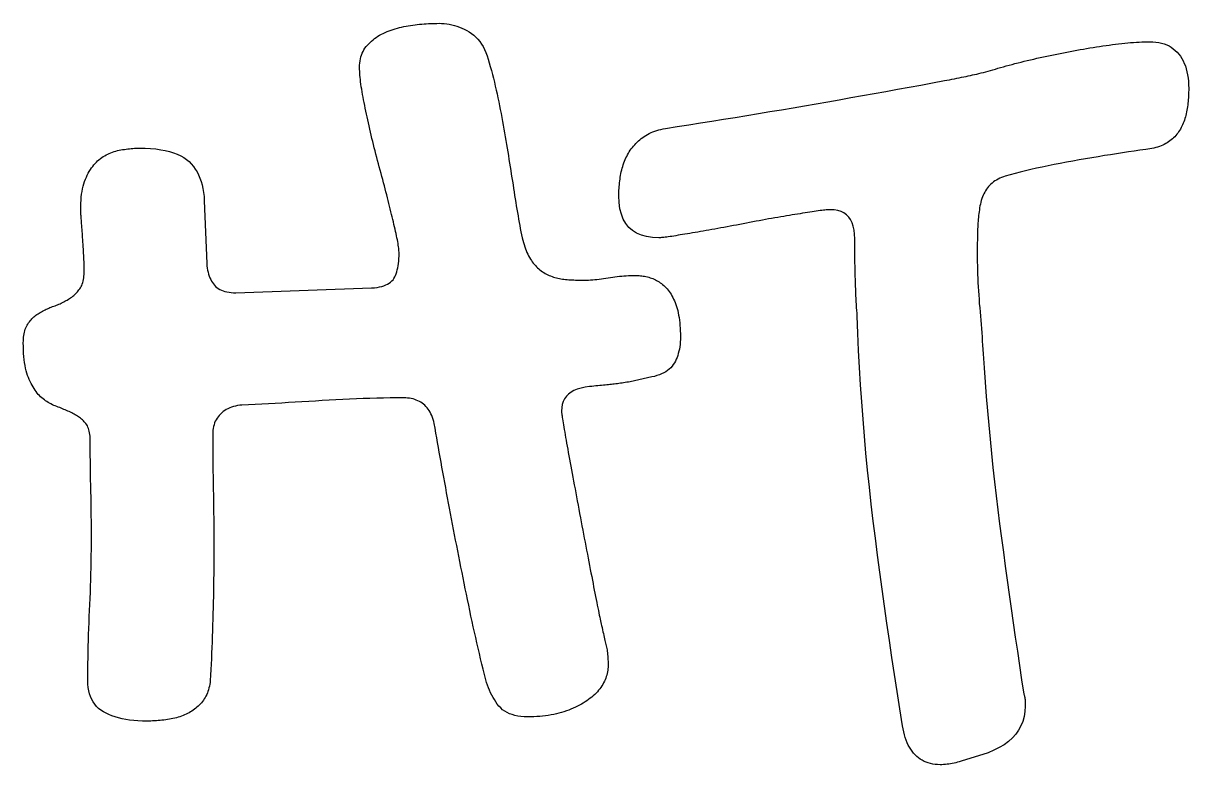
# Model space of a CAD drawing. Header units: millimetres. Extents: x 0 to 54.3, y 0.2 to 27.6.
# Drawn here: x 14.402 to 17.876, y 22.77 to 24.979 of the extents above; entities that cross this region are included whole.
import ezdxf

# ---------------------------------------------------------------- set-up
doc = ezdxf.new("R2010")
doc.units = ezdxf.units.MM

msp = doc.modelspace()

# ---------------------------------------------------------------- linework, layer by layer
for points in [[(15.5223, 24.2937), (15.5222, 24.2971), (15.522, 24.3008), (15.5217, 24.3047), (15.5213, 24.3089), (15.5207, 24.3134), (15.5201, 24.3182), (15.5192, 24.3232), (15.5183, 24.3285), (15.5173, 24.3341), (15.5161, 24.3399), (15.5148, 24.346), (15.5134, 24.3524), (15.5119, 24.3591), (15.5103, 24.3658), (15.5087, 24.3728), (15.507, 24.3798), (15.5053, 24.3871), (15.5036, 24.3945), (15.5018, 24.4021), (15.4999, 24.4098), (15.498, 24.4177), (15.4961, 24.4258), (15.4941, 24.434), (15.492, 24.4424), (15.4899, 24.4509), (15.4878, 24.4595), (15.4856, 24.4682), (15.4833, 24.477), (15.481, 24.4859), (15.4787, 24.4949), (15.4763, 24.504), (15.4738, 24.5132), (15.4713, 24.5225), (15.4688, 24.5319), (15.4662, 24.5414), (15.4635, 24.551), (15.4609, 24.5606), (15.4583, 24.5702), (15.4557, 24.5797), (15.4532, 24.5893), (15.4508, 24.5987), (15.4484, 24.6082), (15.446, 24.6176), (15.4437, 24.6269), (15.4415, 24.6363), (15.4393, 24.6456), (15.4371, 24.6548), (15.435, 24.664), (15.433, 24.6732), (15.431, 24.6822), (15.429, 24.6912), (15.4271, 24.7), (15.4253, 24.7088), (15.4235, 24.7174), (15.4217, 24.726), (15.42, 24.7345), (15.4183, 24.7428), (15.4167, 24.7511), (15.4152, 24.7592), (15.4137, 24.7673), (15.4122, 24.7752), (15.4109, 24.7829), (15.4098, 24.7903), (15.4087, 24.7976), (15.4078, 24.8046), (15.407, 24.8114), (15.4063, 24.8179), (15.4058, 24.8243), (15.4053, 24.8304), (15.405, 24.8363), (15.4048, 24.842), (15.4048, 24.8474), (15.4049, 24.8541), (15.4054, 24.8607), (15.4062, 24.867), (15.4073, 24.873), (15.4088, 24.8789), (15.4106, 24.8846), (15.4126, 24.8901), (15.4151, 24.8953), (15.4178, 24.9003), (15.4208, 24.9052), (15.4242, 24.9098), (15.4279, 24.9142), (15.4319, 24.9184), (15.436, 24.9225), (15.4403, 24.9264), (15.4447, 24.9301), (15.4494, 24.9337), (15.4542, 24.9371), (15.4592, 24.9404), (15.4643, 24.9435), (15.4696, 24.9464), (15.4751, 24.9492), (15.4808, 24.9518), (15.4867, 24.9543), (15.4926, 24.9566), (15.4987, 24.9588), (15.5048, 24.9608), (15.511, 24.9628), (15.5173, 24.9646), (15.5236, 24.9663), (15.53, 24.9678), (15.5365, 24.9693), (15.5431, 24.9706), (15.5497, 24.9718), (15.5564, 24.9729), (15.5632, 24.9738), (15.57, 24.9747), (15.5768, 24.9755), (15.5835, 24.9762), (15.5901, 24.9768), (15.5967, 24.9774), (15.6033, 24.9778), (15.6098, 24.9783), (15.6162, 24.9786), (15.6227, 24.9788), (15.629, 24.979), (15.6353, 24.9791), (15.6416, 24.9792), (15.6493, 24.979), (15.6569, 24.9785), (15.6646, 24.9776), (15.6721, 24.9763), (15.6797, 24.9747), (15.6872, 24.9727), (15.6947, 24.9704), (15.7021, 24.9677), (15.7095, 24.9647), (15.7169, 24.9613), (15.7242, 24.9575), (15.7315, 24.9534), (15.7386, 24.9488), (15.7453, 24.9436), (15.7516, 24.938), (15.7575, 24.9317), (15.763, 24.9249), (15.7682, 24.9175), (15.773, 24.9096), (15.7774, 24.9011), (15.7814, 24.8921), (15.785, 24.8825), (15.7883, 24.8724), (15.7911, 24.8617), (15.7944, 24.8501), (15.7975, 24.8385), (15.8005, 24.8269), (15.8035, 24.8153), (15.8064, 24.8036), (15.8092, 24.792), (15.8119, 24.7804), (15.8145, 24.7687), (15.817, 24.757), (15.8195, 24.7453), (15.8218, 24.7336), (15.8241, 24.7219), (15.8263, 24.7102), (15.8285, 24.6986), (15.8306, 24.687), (15.8327, 24.6754), (15.8347, 24.6639), (15.8368, 24.6525), (15.8387, 24.6411), (15.8407, 24.6297), (15.8426, 24.6184), (15.8445, 24.6072), (15.8463, 24.596), (15.8481, 24.5848), (15.8499, 24.5737), (15.8516, 24.5627), (15.8534, 24.5517), (15.8551, 24.5408), (15.8569, 24.5299), (15.8586, 24.5191), (15.8603, 24.5084), (15.862, 24.4978), (15.8636, 24.4871), (15.8653, 24.4766), (15.8669, 24.4661), (15.8686, 24.4557), (15.8702, 24.4454), (15.8719, 24.4352), (15.8735, 24.4251), (15.8752, 24.4152), (15.8769, 24.4053), (15.8786, 24.3956), (15.8803, 24.386), (15.882, 24.3766), (15.8838, 24.3672), (15.8855, 24.358), (15.8873, 24.3489), (15.8891, 24.34), (15.8909, 24.333), (15.8928, 24.3262), (15.8948, 24.3197), (15.8969, 24.3135), (15.899, 24.3075), (15.9013, 24.3017), (15.9036, 24.2962), (15.9061, 24.2909), (15.9086, 24.2859), (15.9112, 24.2811), (15.9139, 24.2766), (15.9167, 24.2723), (15.9195, 24.2682), (15.9225, 24.2643), (15.9256, 24.2606), (15.9287, 24.257), (15.932, 24.2536), (15.9354, 24.2503), (15.9388, 24.2472), (15.9424, 24.2442), (15.946, 24.2414), (15.9498, 24.2388), (15.9537, 24.2363), (15.9576, 24.234), (15.9616, 24.2319), (15.9657, 24.2299), (15.9699, 24.228), (15.974, 24.2262), (15.9783, 24.2246), (15.9825, 24.2231), (15.9869, 24.2218), (15.9912, 24.2206), (15.9957, 24.2195), (16.0001, 24.2186), (16.0047, 24.2178), (16.0092, 24.2171), (16.0139, 24.2166), (16.0186, 24.216), (16.0233, 24.2156), (16.0281, 24.2151), (16.033, 24.2148), (16.038, 24.2145), (16.043, 24.2142), (16.048, 24.214), (16.0531, 24.2138), (16.0583, 24.2137), (16.0636, 24.2136), (16.0689, 24.2136), (16.0749, 24.2136), (16.0809, 24.2138), (16.087, 24.214), (16.0932, 24.2144), (16.0995, 24.2148), (16.1058, 24.2153), (16.1123, 24.216), (16.1187, 24.2167), (16.1253, 24.2176), (16.132, 24.2185), (16.1387, 24.2195), (16.1455, 24.2207), (16.1523, 24.2218), (16.1591, 24.2229), (16.1658, 24.2238), (16.1726, 24.2246), (16.1793, 24.2254), (16.186, 24.226), (16.1926, 24.2266), (16.1993, 24.227), (16.2059, 24.2274), (16.2125, 24.2276), (16.219, 24.2278), (16.2256, 24.2278), (16.2297, 24.2278), (16.2339, 24.2276), (16.238, 24.2273), (16.2421, 24.2269), (16.2462, 24.2264), (16.2503, 24.2258), (16.2544, 24.2251), (16.2584, 24.2242), (16.2625, 24.2233), (16.2665, 24.2222), (16.2705, 24.2211), (16.2745, 24.2198), (16.2785, 24.2184), (16.2824, 24.2168), (16.2863, 24.215), (16.2901, 24.2131), (16.2938, 24.211), (16.2975, 24.2087), (16.3011, 24.2062), (16.3046, 24.2036), (16.3081, 24.2008), (16.3115, 24.1978), (16.3149, 24.1946), (16.3182, 24.1913), (16.3214, 24.1878), (16.3245, 24.1841), (16.3275, 24.1801), (16.3303, 24.176), (16.3331, 24.1716), (16.3357, 24.167), (16.3383, 24.1623), (16.3407, 24.1573), (16.343, 24.1521), (16.3452, 24.1467), (16.3473, 24.141), (16.3493, 24.1352), (16.3512, 24.1291), (16.3529, 24.1228), (16.3544, 24.1162), (16.3558, 24.1093), (16.357, 24.1021), (16.358, 24.0947), (16.3589, 24.087), (16.3596, 24.079), (16.3602, 24.0708), (16.3606, 24.0623), (16.3608, 24.0535), (16.3609, 24.0444), (16.3608, 24.0368), (16.3604, 24.0294), (16.3598, 24.0222), (16.3589, 24.0152), (16.3578, 24.0085), (16.3564, 24.0019), (16.3548, 23.9956), (16.353, 23.9894), (16.3509, 23.9835), (16.3485, 23.9778), (16.3459, 23.9723), (16.3431, 23.967), (16.3399, 23.9619), (16.3363, 23.9571), (16.3322, 23.9527), (16.3277, 23.9485), (16.3227, 23.9446), (16.3173, 23.9409), (16.3114, 23.9376), (16.3051, 23.9345), (16.2984, 23.9317), (16.2912, 23.9292), (16.2835, 23.927), (16.2754, 23.9251), (16.2113, 23.9109), (16.2063, 23.91), (16.2014, 23.9092), (16.1965, 23.9084), (16.1917, 23.9076), (16.1869, 23.9069), (16.1822, 23.9062), (16.1775, 23.9056), (16.173, 23.9049), (16.1684, 23.9044), (16.164, 23.9038), (16.1596, 23.9033), (16.1553, 23.9029), (16.1509, 23.9024), (16.1463, 23.9019), (16.1415, 23.9015), (16.1366, 23.901), (16.1314, 23.9005), (16.1261, 23.9), (16.1206, 23.8994), (16.1149, 23.8989), (16.109, 23.8984), (16.1029, 23.8978), (16.0967, 23.8972), (16.0903, 23.8966), (16.0769, 23.8948), (16.0647, 23.8921), (16.0536, 23.8887), (16.0438, 23.8846), (16.0351, 23.8796), (16.0275, 23.8739), (16.0211, 23.8675), (16.0159, 23.8602), (16.0118, 23.8522), (16.0089, 23.8435), (16.0072, 23.8339), (16.0066, 23.8236), (16.0066, 23.8225), (16.0068, 23.8208), (16.007, 23.8186), (16.0074, 23.8159), (16.0078, 23.8127), (16.0084, 23.8089), (16.009, 23.8047), (16.0097, 23.7999), (16.0106, 23.7946), (16.0115, 23.7888), (16.0126, 23.7824), (16.0137, 23.7756), (16.0149, 23.7683), (16.0162, 23.7607), (16.0175, 23.7529), (16.0189, 23.7448), (16.0204, 23.7364), (16.0219, 23.7277), (16.0235, 23.7187), (16.0252, 23.7095), (16.0269, 23.6999), (16.0287, 23.6901), (16.0305, 23.68), (16.0324, 23.6696), (16.0343, 23.659), (16.0363, 23.6482), (16.0383, 23.6372), (16.0404, 23.6261), (16.0425, 23.6148), (16.0446, 23.6033), (16.0468, 23.5916), (16.049, 23.5798), (16.0513, 23.5678), (16.0535, 23.5556), (16.0559, 23.5433), (16.0582, 23.5307), (16.0606, 23.5182), (16.0629, 23.5057), (16.0653, 23.4933), (16.0676, 23.481), (16.0699, 23.4688), (16.0722, 23.4566), (16.0745, 23.4446), (16.0768, 23.4326), (16.0791, 23.4207), (16.0813, 23.4089), (16.0836, 23.3972), (16.0858, 23.3856), (16.088, 23.3742), (16.0902, 23.3629), (16.0923, 23.3518), (16.0944, 23.341), (16.0965, 23.3304), (16.0985, 23.32), (16.1005, 23.3098), (16.1024, 23.2998), (16.1043, 23.29), (16.1062, 23.2804), (16.108, 23.271), (16.1098, 23.2619), (16.1116, 23.253), (16.1133, 23.2446), (16.1149, 23.2367), (16.1164, 23.2291), (16.1178, 23.222), (16.1192, 23.2154), (16.1205, 23.2091), (16.1217, 23.2033), (16.1229, 23.1979), (16.1239, 23.193), (16.1249, 23.1885), (16.1259, 23.1844), (16.1273, 23.178), (16.1287, 23.1719), (16.1301, 23.166), (16.1314, 23.1603), (16.1327, 23.1549), (16.1339, 23.1497), (16.135, 23.1448), (16.1362, 23.1401), (16.1372, 23.1357), (16.1382, 23.1315), (16.1392, 23.1276), (16.1401, 23.1239), (16.141, 23.1202), (16.1417, 23.1163), (16.1425, 23.1122), (16.1431, 23.1079), (16.1436, 23.1033), (16.1441, 23.0985), (16.1445, 23.0935), (16.1449, 23.0883), (16.1451, 23.0828), (16.1453, 23.0771), (16.1454, 23.0713), (16.1455, 23.0651), (16.1453, 23.0604), (16.145, 23.0557), (16.1445, 23.0509), (16.1437, 23.0462), (16.1427, 23.0415), (16.1415, 23.0369), (16.14, 23.0322), (16.1383, 23.0275), (16.1364, 23.0229), (16.1343, 23.0183), (16.132, 23.0137), (16.1294, 23.009), (16.1267, 23.0045), (16.1237, 23), (16.1205, 22.9956), (16.1171, 22.9913), (16.1135, 22.9871), (16.1096, 22.983), (16.1056, 22.979), (16.1013, 22.975), (16.0969, 22.9712), (16.0922, 22.9674), (16.0873, 22.9637), (16.0822, 22.9601), (16.077, 22.9566), (16.0715, 22.9532), (16.0658, 22.9499), (16.06, 22.9467), (16.054, 22.9437), (16.0478, 22.9407), (16.0414, 22.9379), (16.0348, 22.9352), (16.028, 22.9325), (16.021, 22.93), (16.0139, 22.9276), (16.0066, 22.9254), (15.9991, 22.9232), (15.9914, 22.9213), (15.9835, 22.9195), (15.9755, 22.9179), (15.9673, 22.9166), (15.9589, 22.9153), (15.9504, 22.9143), (15.9417, 22.9135), (15.9328, 22.9128), (15.9237, 22.9124), (15.9145, 22.9121), (15.9051, 22.912), (15.8949, 22.9123), (15.8853, 22.9131), (15.8761, 22.9144), (15.8674, 22.9163), (15.8592, 22.9187), (15.8515, 22.9216), (15.8442, 22.925), (15.8374, 22.929), (15.8311, 22.9335), (15.8253, 22.9386), (15.82, 22.9442), (15.8152, 22.9503), (15.8107, 22.9567), (15.8064, 22.9634), (15.8024, 22.9702), (15.7987, 22.9771), (15.7951, 22.9842), (15.7918, 22.9915), (15.7887, 22.9989), (15.7859, 23.0065), (15.7833, 23.0142), (15.7809, 23.0221), (15.7788, 23.0302), (15.7769, 23.0384), (15.7731, 23.0539), (15.7692, 23.0694), (15.7655, 23.0851), (15.7618, 23.1007), (15.7581, 23.1165), (15.7544, 23.1323), (15.7508, 23.1483), (15.7472, 23.1642), (15.7437, 23.1803), (15.7402, 23.1964), (15.7367, 23.2127), (15.7333, 23.2289), (15.7299, 23.2452), (15.7265, 23.2615), (15.7231, 23.2778), (15.7198, 23.294), (15.7165, 23.3102), (15.7132, 23.3264), (15.71, 23.3426), (15.7068, 23.3587), (15.7036, 23.3748), (15.7004, 23.3909), (15.6972, 23.407), (15.6941, 23.423), (15.691, 23.439), (15.6879, 23.4549), (15.6849, 23.4708), (15.6818, 23.4866), (15.6788, 23.5024), (15.6758, 23.518), (15.6729, 23.5337), (15.67, 23.5492), (15.6671, 23.5647), (15.6642, 23.5802), (15.6613, 23.5955), (15.6585, 23.6109), (15.6557, 23.6261), (15.6529, 23.6412), (15.6502, 23.6562), (15.6475, 23.6711), (15.6449, 23.6859), (15.6422, 23.7006), (15.6397, 23.7151), (15.6371, 23.7296), (15.6346, 23.7439), (15.6322, 23.7581), (15.6297, 23.7722), (15.6273, 23.7862), (15.6257, 23.7926), (15.624, 23.7987), (15.622, 23.8045), (15.6198, 23.8101), (15.6174, 23.8153), (15.6149, 23.8203), (15.6121, 23.825), (15.6091, 23.8294), (15.606, 23.8335), (15.6026, 23.8373), (15.599, 23.8408), (15.5953, 23.8441), (15.5913, 23.8471), (15.5872, 23.8498), (15.5829, 23.8523), (15.5785, 23.8545), (15.5738, 23.8564), (15.569, 23.8581), (15.564, 23.8596), (15.5589, 23.8607), (15.5535, 23.8616), (15.548, 23.8623), (15.5424, 23.8627), (15.5365, 23.8628), (15.5163, 23.8627), (15.4961, 23.8626), (15.4759, 23.8623), (15.4557, 23.8619), (15.4355, 23.8614), (15.4152, 23.8608), (15.395, 23.8601), (15.3747, 23.8592), (15.3544, 23.8583), (15.3341, 23.8572), (15.3138, 23.8561), (15.2935, 23.8548), (15.2732, 23.8535), (15.253, 23.8522), (15.2328, 23.8509), (15.2127, 23.8497), (15.1926, 23.8486), (15.1726, 23.8474), (15.1527, 23.8463), (15.1328, 23.8453), (15.113, 23.8443), (15.0933, 23.8433), (15.0736, 23.8423), (15.054, 23.8414), (15.0473, 23.8407), (15.0408, 23.8397), (15.0346, 23.8384), (15.0287, 23.8369), (15.023, 23.8351), (15.0175, 23.833), (15.0123, 23.8306), (15.0073, 23.828), (15.0026, 23.8251), (14.9981, 23.8219), (14.9939, 23.8184), (14.9899, 23.8147), (14.9862, 23.8108), (14.9828, 23.8066), (14.9798, 23.8023), (14.977, 23.7977), (14.9746, 23.793), (14.9725, 23.788), (14.9708, 23.7829), (14.9693, 23.7775), (14.9682, 23.772), (14.9674, 23.7663), (14.9669, 23.7603), (14.9668, 23.7542), (14.9668, 23.7403), (14.9668, 23.7263), (14.9669, 23.7125), (14.967, 23.6986), (14.9671, 23.6848), (14.9672, 23.671), (14.9674, 23.6572), (14.9675, 23.6434), (14.9678, 23.6297), (14.968, 23.616), (14.9683, 23.6023), (14.9685, 23.5886), (14.9688, 23.5749), (14.9691, 23.5612), (14.9693, 23.5474), (14.9695, 23.5336), (14.9697, 23.5197), (14.9699, 23.5058), (14.97, 23.4918), (14.9701, 23.4778), (14.9702, 23.4637), (14.9703, 23.4496), (14.9703, 23.4355), (14.9703, 23.4212), (14.9703, 23.4049), (14.9702, 23.3884), (14.9702, 23.3719), (14.97, 23.3554), (14.9699, 23.3387), (14.9697, 23.322), (14.9694, 23.3052), (14.9691, 23.2883), (14.9688, 23.2713), (14.9685, 23.2543), (14.9681, 23.2372), (14.9676, 23.22), (14.9672, 23.2029), (14.9667, 23.1858), (14.9661, 23.1688), (14.9656, 23.152), (14.965, 23.1352), (14.9643, 23.1185), (14.9636, 23.102), (14.9629, 23.0855), (14.9621, 23.0691), (14.9613, 23.0529), (14.9605, 23.0367), (14.9596, 23.0206), (14.9589, 23.0148), (14.9581, 23.0091), (14.957, 23.0036), (14.9558, 22.9983), (14.9543, 22.9931), (14.9527, 22.9881), (14.9509, 22.9833), (14.949, 22.9787), (14.9468, 22.9742), (14.9444, 22.9699), (14.9419, 22.9658), (14.9392, 22.9619), (14.9363, 22.9581), (14.9333, 22.9544), (14.9301, 22.9508), (14.9269, 22.9474), (14.9235, 22.9441), (14.92, 22.9409), (14.9164, 22.9379), (14.9127, 22.935), (14.9088, 22.9321), (14.9048, 22.9295), (14.9007, 22.9269), (14.8964, 22.9245), (14.8921, 22.9222), (14.8876, 22.92), (14.8831, 22.9179), (14.8784, 22.916), (14.8737, 22.9141), (14.8688, 22.9125), (14.8639, 22.9109), (14.8588, 22.9094), (14.8537, 22.9081), (14.8485, 22.9069), (14.8431, 22.9058), (14.8377, 22.9049), (14.8322, 22.904), (14.8267, 22.9033), (14.8211, 22.9025), (14.8156, 22.9019), (14.8101, 22.9014), (14.8045, 22.9009), (14.7989, 22.9005), (14.7934, 22.9001), (14.7878, 22.8999), (14.7822, 22.8997), (14.7765, 22.8996), (14.7709, 22.8995), (14.7572, 22.8997), (14.744, 22.9003), (14.7314, 22.9013), (14.7193, 22.9026), (14.7077, 22.9043), (14.6966, 22.9064), (14.686, 22.9089), (14.6759, 22.9118), (14.6664, 22.9151), (14.6574, 22.9187), (14.6489, 22.9227), (14.6409, 22.9271), (14.6335, 22.932), (14.6268, 22.9374), (14.6207, 22.9433), (14.6152, 22.9498), (14.6104, 22.9568), (14.6062, 22.9643), (14.6027, 22.9724), (14.5998, 22.981), (14.5975, 22.9901), (14.5959, 22.9997), (14.595, 23.0099), (14.5946, 23.0206), (14.5947, 23.0373), (14.5948, 23.0541), (14.595, 23.071), (14.5952, 23.0881), (14.5956, 23.1053), (14.596, 23.1226), (14.5964, 23.14), (14.597, 23.1575), (14.5976, 23.1752), (14.5983, 23.193), (14.5991, 23.2109), (14.6, 23.2289), (14.6008, 23.2471), (14.6016, 23.2652), (14.6023, 23.2834), (14.6029, 23.3015), (14.6035, 23.3198), (14.604, 23.338), (14.6044, 23.3563), (14.6047, 23.3745), (14.605, 23.3929), (14.6052, 23.4112), (14.6053, 23.4296), (14.6053, 23.4479), (14.6053, 23.4604), (14.6053, 23.4727), (14.6052, 23.4851), (14.6051, 23.4973), (14.605, 23.5095), (14.6049, 23.5216), (14.6047, 23.5337), (14.6045, 23.5457), (14.6043, 23.5576), (14.6041, 23.5695), (14.6038, 23.5813), (14.6035, 23.5931), (14.6032, 23.6048), (14.603, 23.6166), (14.6028, 23.6285), (14.6025, 23.6404), (14.6024, 23.6524), (14.6022, 23.6645), (14.6021, 23.6766), (14.602, 23.6888), (14.6019, 23.7011), (14.6018, 23.7134), (14.6018, 23.7257), (14.6018, 23.7382), (14.6016, 23.7437), (14.6013, 23.749), (14.6008, 23.754), (14.6001, 23.7588), (14.5991, 23.7634), (14.598, 23.7678), (14.5966, 23.7719), (14.595, 23.7758), (14.5932, 23.7794), (14.5912, 23.7828), (14.589, 23.786), (14.5866, 23.7889), (14.5841, 23.7917), (14.5814, 23.7944), (14.5787, 23.797), (14.5758, 23.7995), (14.5729, 23.8019), (14.5699, 23.8043), (14.5668, 23.8065), (14.5637, 23.8087), (14.5604, 23.8108), (14.5571, 23.8128), (14.5536, 23.8147), (14.5501, 23.8165), (14.5465, 23.8183), (14.5428, 23.82), (14.5391, 23.8218), (14.5353, 23.8235), (14.5314, 23.8253), (14.5274, 23.827), (14.5234, 23.8287), (14.5193, 23.8304), (14.5151, 23.832), (14.5108, 23.8337), (14.5065, 23.8353), (14.502, 23.837), (14.4976, 23.8387), (14.4933, 23.8405), (14.489, 23.8425), (14.4848, 23.8446), (14.4807, 23.8468), (14.4767, 23.8492), (14.4727, 23.8517), (14.4688, 23.8544), (14.465, 23.8572), (14.4612, 23.8601), (14.4576, 23.8632), (14.454, 23.8664), (14.4505, 23.8697), (14.447, 23.8734), (14.4437, 23.8773), (14.4404, 23.8814), (14.4372, 23.8858), (14.4342, 23.8904), (14.4312, 23.8953), (14.4283, 23.9004), (14.4254, 23.9058), (14.4227, 23.9114), (14.42, 23.9172), (14.4175, 23.9233), (14.4151, 23.9298), (14.4128, 23.9366), (14.4108, 23.9438), (14.4091, 23.9514), (14.4075, 23.9594), (14.4061, 23.9679), (14.405, 23.9767), (14.404, 23.9859), (14.4033, 23.9954), (14.4028, 24.0054), (14.4024, 24.0158), (14.4023, 24.0266), (14.4024, 24.0324), (14.4027, 24.0381), (14.4032, 24.0435), (14.4038, 24.0487), (14.4047, 24.0537), (14.4057, 24.0584), (14.4069, 24.063), (14.4083, 24.0674), (14.4098, 24.0715), (14.4116, 24.0754), (14.4136, 24.0792), (14.4157, 24.0827), (14.418, 24.0861), (14.4203, 24.0893), (14.4228, 24.0924), (14.4254, 24.0955), (14.4281, 24.0984), (14.4308, 24.1012), (14.4337, 24.1039), (14.4367, 24.1064), (14.4397, 24.1089), (14.4429, 24.1113), (14.4462, 24.1135), (14.4495, 24.1156), (14.453, 24.1177), (14.4564, 24.1197), (14.4599, 24.1216), (14.4635, 24.1234), (14.467, 24.1252), (14.4707, 24.127), (14.4743, 24.1287), (14.478, 24.1303), (14.4817, 24.1318), (14.4855, 24.1333), (14.4893, 24.1347), (14.4931, 24.1361), (14.497, 24.1375), (14.5008, 24.1389), (14.5045, 24.1404), (14.5083, 24.1419), (14.512, 24.1436), (14.5156, 24.1452), (14.5192, 24.147), (14.5228, 24.1488), (14.5264, 24.1506), (14.5299, 24.1526), (14.5333, 24.1545), (14.5368, 24.1566), (14.5401, 24.1587), (14.5434, 24.1609), (14.5466, 24.1632), (14.5496, 24.1656), (14.5526, 24.1681), (14.5555, 24.1706), (14.5582, 24.1732), (14.5609, 24.176), (14.5635, 24.1788), (14.5659, 24.1817), (14.5683, 24.1847), (14.5706, 24.1877), (14.5727, 24.191), (14.5747, 24.1944), (14.5764, 24.1981), (14.578, 24.2021), (14.5794, 24.2063), (14.5806, 24.2107), (14.5816, 24.2153), (14.5825, 24.2202), (14.5831, 24.2253), (14.5836, 24.2306), (14.5839, 24.2362), (14.5839, 24.2421), (14.5839, 24.2457), (14.5839, 24.2494), (14.5838, 24.2532), (14.5837, 24.2572), (14.5836, 24.2612), (14.5835, 24.2654), (14.5833, 24.2697), (14.5832, 24.2741), (14.5829, 24.2786), (14.5827, 24.2832), (14.5825, 24.288), (14.5822, 24.2928), (14.5819, 24.2977), (14.5816, 24.3025), (14.5813, 24.3073), (14.581, 24.3121), (14.5807, 24.3168), (14.5804, 24.3215), (14.5801, 24.3262), (14.5798, 24.3308), (14.5795, 24.3354), (14.5792, 24.3399), (14.5789, 24.3444), (14.5786, 24.3489), (14.5783, 24.3533), (14.578, 24.3576), (14.5777, 24.3618), (14.5774, 24.366), (14.5771, 24.3701), (14.5768, 24.374), (14.5765, 24.3779), (14.5762, 24.3817), (14.5759, 24.3854), (14.5756, 24.3891), (14.5753, 24.3926), (14.575, 24.3961), (14.5748, 24.3994), (14.5745, 24.4025), (14.5743, 24.4055), (14.5741, 24.4082), (14.5739, 24.4108), (14.5737, 24.4132), (14.5736, 24.4154), (14.5735, 24.4174), (14.5734, 24.4193), (14.5733, 24.4209), (14.5733, 24.4224), (14.5733, 24.4237), (14.5734, 24.4336), (14.5737, 24.4432), (14.5743, 24.4524), (14.5751, 24.4614), (14.5762, 24.4699), (14.5775, 24.4782), (14.579, 24.4861), (14.5808, 24.4937), (14.5828, 24.5009), (14.585, 24.5079), (14.5875, 24.5145), (14.5902, 24.5207), (14.5931, 24.5267), (14.596, 24.5324), (14.5991, 24.5378), (14.6023, 24.5431), (14.6057, 24.548), (14.6091, 24.5527), (14.6126, 24.5572), (14.6163, 24.5615), (14.6201, 24.5654), (14.6239, 24.5692), (14.6279, 24.5727), (14.632, 24.5759), (14.6362, 24.5789), (14.6405, 24.5818), (14.6449, 24.5845), (14.6493, 24.587), (14.6539, 24.5893), (14.6585, 24.5915), (14.6632, 24.5935), (14.668, 24.5953), (14.6729, 24.5969), (14.6779, 24.5984), (14.683, 24.5997), (14.6881, 24.6008), (14.6933, 24.6018), (14.6984, 24.6027), (14.7035, 24.6035), (14.7086, 24.6043), (14.7136, 24.6049), (14.7186, 24.6055), (14.7236, 24.606), (14.7285, 24.6064), (14.7333, 24.6067), (14.7382, 24.6069), (14.743, 24.607), (14.7478, 24.6071), (14.7651, 24.6068), (14.7816, 24.6059), (14.7971, 24.6046), (14.8118, 24.6026), (14.8255, 24.6001), (14.8383, 24.597), (14.8503, 24.5934), (14.8613, 24.5893), (14.8714, 24.5845), (14.8807, 24.5792), (14.889, 24.5734), (14.8964, 24.567), (14.9031, 24.5601), (14.9093, 24.5526), (14.915, 24.5447), (14.9201, 24.5362), (14.9246, 24.5273), (14.9287, 24.5178), (14.9322, 24.5078), (14.9352, 24.4974), (14.9377, 24.4864), (14.9396, 24.4749), (14.941, 24.4629), (14.9418, 24.4504), (14.949, 24.2634), (14.9497, 24.2564), (14.9506, 24.2497), (14.9517, 24.2433), (14.9531, 24.2372), (14.9547, 24.2314), (14.9565, 24.2258), (14.9586, 24.2205), (14.9608, 24.2155), (14.9633, 24.2108), (14.966, 24.2064), (14.9689, 24.2023), (14.9721, 24.1984), (14.9755, 24.1949), (14.9793, 24.1916), (14.9835, 24.1887), (14.9879, 24.1861), (14.9927, 24.1837), (14.9979, 24.1817), (15.0034, 24.18), (15.0093, 24.1786), (15.0155, 24.1776), (15.0221, 24.1768), (15.029, 24.1763), (15.0362, 24.1762), (15.4404, 24.1904), (15.4487, 24.1912), (15.4566, 24.1922), (15.4639, 24.1935), (15.4707, 24.1952), (15.4771, 24.1971), (15.4829, 24.1993), (15.4882, 24.2018), (15.493, 24.2047), (15.4973, 24.2078), (15.5011, 24.2112), (15.5044, 24.2149), (15.5071, 24.2189), (15.5096, 24.2232), (15.5118, 24.2279), (15.5138, 24.2329), (15.5156, 24.2383), (15.5171, 24.244), (15.5185, 24.2501), (15.5197, 24.2565), (15.5206, 24.2632), (15.5213, 24.2703), (15.5219, 24.2778), (15.5222, 24.2855), (15.5223, 24.2937)], [(16.8078, 24.4237), (16.8053, 24.4236), (16.8023, 24.4235), (16.7991, 24.4233), (16.7954, 24.423), (16.7915, 24.4226), (16.7871, 24.4221), (16.7824, 24.4215), (16.7773, 24.4209), (16.7719, 24.4202), (16.7661, 24.4193), (16.76, 24.4184), (16.7535, 24.4174), (16.7467, 24.4164), (16.7398, 24.4153), (16.7326, 24.4141), (16.7253, 24.413), (16.7178, 24.4118), (16.7101, 24.4105), (16.7022, 24.4093), (16.6942, 24.4079), (16.6859, 24.4066), (16.6775, 24.4052), (16.6688, 24.4038), (16.66, 24.4023), (16.6511, 24.4008), (16.6421, 24.3993), (16.633, 24.3977), (16.6238, 24.3961), (16.6146, 24.3944), (16.6053, 24.3927), (16.5959, 24.391), (16.5864, 24.3892), (16.5769, 24.3874), (16.5673, 24.3856), (16.5576, 24.3837), (16.5479, 24.3818), (16.5381, 24.3799), (16.5285, 24.378), (16.5189, 24.3762), (16.5095, 24.3744), (16.5001, 24.3726), (16.4909, 24.3709), (16.4817, 24.3692), (16.4727, 24.3676), (16.4637, 24.366), (16.4549, 24.3644), (16.4461, 24.3628), (16.4375, 24.3613), (16.4289, 24.3599), (16.4206, 24.3585), (16.4125, 24.3571), (16.4045, 24.3557), (16.3968, 24.3544), (16.3892, 24.3531), (16.3818, 24.3519), (16.3745, 24.3507), (16.3675, 24.3495), (16.3607, 24.3484), (16.354, 24.3473), (16.3475, 24.3462), (16.3413, 24.3452), (16.3355, 24.3443), (16.33, 24.3435), (16.3249, 24.3427), (16.3201, 24.3421), (16.3157, 24.3415), (16.3117, 24.3411), (16.308, 24.3407), (16.3046, 24.3404), (16.3017, 24.3402), (16.2991, 24.34), (16.2968, 24.34), (16.2777, 24.3408), (16.2603, 24.3434), (16.2446, 24.3478), (16.2305, 24.3538), (16.2181, 24.3616), (16.2073, 24.3711), (16.1982, 24.3824), (16.1908, 24.3954), (16.185, 24.4101), (16.1808, 24.4265), (16.1783, 24.4447), (16.1775, 24.4646), (16.1775, 24.4702), (16.1777, 24.4759), (16.1779, 24.4815), (16.1782, 24.4871), (16.1786, 24.4927), (16.1791, 24.4982), (16.1796, 24.5038), (16.1803, 24.5093), (16.181, 24.5149), (16.1818, 24.5204), (16.1827, 24.5259), (16.1837, 24.5314), (16.1848, 24.5368), (16.1861, 24.5422), (16.1875, 24.5475), (16.189, 24.5527), (16.1906, 24.5579), (16.1924, 24.563), (16.1943, 24.568), (16.1964, 24.5729), (16.1986, 24.5778), (16.2009, 24.5826), (16.2034, 24.5873), (16.206, 24.5919), (16.2087, 24.5965), (16.2116, 24.6009), (16.2147, 24.6052), (16.2179, 24.6094), (16.2212, 24.6135), (16.2247, 24.6175), (16.2283, 24.6214), (16.2321, 24.6252), (16.236, 24.6288), (16.2401, 24.6324), (16.2443, 24.6358), (16.2487, 24.6391), (16.2533, 24.6423), (16.258, 24.6453), (16.263, 24.6481), (16.2681, 24.6508), (16.2735, 24.6533), (16.279, 24.6556), (16.2847, 24.6577), (16.2907, 24.6597), (16.2968, 24.6615), (16.3031, 24.6631), (16.3097, 24.6645), (16.3164, 24.6658), (16.3511, 24.6712), (16.3858, 24.6766), (16.4204, 24.6821), (16.4551, 24.6876), (16.4897, 24.6931), (16.5243, 24.6988), (16.5588, 24.7044), (16.5934, 24.7101), (16.6279, 24.7159), (16.6624, 24.7217), (16.6968, 24.7276), (16.7312, 24.7335), (16.7657, 24.7394), (16.8002, 24.7454), (16.8347, 24.7515), (16.8693, 24.7576), (16.904, 24.7638), (16.9387, 24.77), (16.9734, 24.7762), (17.0082, 24.7825), (17.0431, 24.7889), (17.078, 24.7953), (17.1129, 24.8017), (17.1479, 24.8083), (17.1555, 24.8097), (17.1631, 24.8112), (17.1705, 24.8126), (17.1778, 24.8141), (17.1849, 24.8155), (17.192, 24.8169), (17.1989, 24.8183), (17.2057, 24.8197), (17.2123, 24.8211), (17.2189, 24.8225), (17.2253, 24.8238), (17.2316, 24.8252), (17.2379, 24.8265), (17.2443, 24.828), (17.2508, 24.8296), (17.2575, 24.8312), (17.2643, 24.8329), (17.2712, 24.8347), (17.2782, 24.8366), (17.2854, 24.8386), (17.2927, 24.8407), (17.3001, 24.8428), (17.3076, 24.8451), (17.3153, 24.8474), (17.3236, 24.8498), (17.3321, 24.8521), (17.3407, 24.8545), (17.3495, 24.8568), (17.3583, 24.8591), (17.3673, 24.8614), (17.3764, 24.8637), (17.3857, 24.866), (17.395, 24.8683), (17.4045, 24.8705), (17.4141, 24.8728), (17.4239, 24.875), (17.4337, 24.8772), (17.4435, 24.8794), (17.4533, 24.8815), (17.4631, 24.8836), (17.473, 24.8857), (17.4828, 24.8877), (17.4927, 24.8897), (17.5026, 24.8916), (17.5125, 24.8936), (17.5224, 24.8954), (17.5323, 24.8973), (17.5423, 24.8991), (17.5522, 24.9008), (17.5621, 24.9025), (17.5719, 24.9042), (17.5816, 24.9058), (17.5914, 24.9073), (17.601, 24.9089), (17.6106, 24.9103), (17.6202, 24.9117), (17.6297, 24.9131), (17.6392, 24.9144), (17.6486, 24.9157), (17.658, 24.9169), (17.6673, 24.918), (17.6764, 24.919), (17.6854, 24.92), (17.6943, 24.9208), (17.703, 24.9216), (17.7116, 24.9222), (17.7201, 24.9228), (17.7284, 24.9232), (17.7366, 24.9235), (17.7447, 24.9238), (17.7526, 24.9239), (17.7604, 24.924), (17.7697, 24.9237), (17.7786, 24.923), (17.7871, 24.9217), (17.7953, 24.9199), (17.8031, 24.9176), (17.8105, 24.9149), (17.8175, 24.9116), (17.8241, 24.9078), (17.8303, 24.9035), (17.8362, 24.8986), (17.8416, 24.8933), (17.8467, 24.8875), (17.8514, 24.8812), (17.8557, 24.8745), (17.8596, 24.8674), (17.8631, 24.8599), (17.8661, 24.852), (17.8688, 24.8436), (17.871, 24.8349), (17.8729, 24.8258), (17.8743, 24.8162), (17.8753, 24.8063), (17.8759, 24.7959), (17.8761, 24.7851), (17.8761, 24.7795), (17.876, 24.7739), (17.8758, 24.7684), (17.8755, 24.7629), (17.8752, 24.7574), (17.8748, 24.7519), (17.8743, 24.7465), (17.8737, 24.7412), (17.8731, 24.7359), (17.8724, 24.7306), (17.8716, 24.7253), (17.8708, 24.7201), (17.8698, 24.715), (17.8687, 24.7099), (17.8675, 24.7049), (17.8662, 24.7), (17.8648, 24.6952), (17.8632, 24.6905), (17.8615, 24.6859), (17.8597, 24.6813), (17.8578, 24.6769), (17.8557, 24.6725), (17.8535, 24.6682), (17.8512, 24.664), (17.8487, 24.6599), (17.8461, 24.656), (17.8434, 24.6521), (17.8405, 24.6484), (17.8375, 24.6448), (17.8343, 24.6413), (17.8309, 24.638), (17.8274, 24.6348), (17.8238, 24.6316), (17.82, 24.6287), (17.8161, 24.6258), (17.812, 24.6231), (17.8078, 24.6205), (17.8033, 24.6181), (17.7987, 24.6158), (17.7938, 24.6138), (17.7888, 24.6119), (17.7835, 24.6102), (17.7781, 24.6086), (17.7725, 24.6073), (17.7666, 24.6061), (17.7606, 24.605), (17.7543, 24.6042), (17.7479, 24.6035), (17.7309, 24.6011), (17.7137, 24.5986), (17.6963, 24.596), (17.6787, 24.5933), (17.6609, 24.5905), (17.6429, 24.5877), (17.6247, 24.5848), (17.6063, 24.5817), (17.5877, 24.5786), (17.5689, 24.5754), (17.5499, 24.5721), (17.5307, 24.5688), (17.5116, 24.5653), (17.493, 24.5618), (17.4747, 24.5583), (17.4569, 24.5546), (17.4395, 24.5509), (17.4225, 24.5472), (17.406, 24.5434), (17.3898, 24.5395), (17.3741, 24.5356), (17.3588, 24.5316), (17.344, 24.5275), (17.3295, 24.5234), (17.3237, 24.5215), (17.3181, 24.5194), (17.3128, 24.5172), (17.3077, 24.5148), (17.3029, 24.5122), (17.2983, 24.5093), (17.294, 24.5064), (17.2899, 24.5032), (17.2861, 24.4998), (17.2825, 24.4963), (17.2792, 24.4926), (17.2761, 24.4887), (17.2732, 24.4846), (17.2705, 24.4803), (17.268, 24.4759), (17.2656, 24.4713), (17.2634, 24.4666), (17.2614, 24.4617), (17.2596, 24.4567), (17.2579, 24.4515), (17.2564, 24.4461), (17.2551, 24.4406), (17.2539, 24.4349), (17.2529, 24.429), (17.2521, 24.4234), (17.2513, 24.4177), (17.2505, 24.412), (17.2499, 24.4064), (17.2493, 24.4007), (17.2487, 24.395), (17.2482, 24.3892), (17.2478, 24.3835), (17.2474, 24.3778), (17.2471, 24.372), (17.2469, 24.3662), (17.2467, 24.3605), (17.2466, 24.3547), (17.2464, 24.349), (17.2463, 24.3433), (17.2462, 24.3376), (17.2461, 24.332), (17.246, 24.3264), (17.246, 24.3209), (17.2459, 24.3153), (17.2459, 24.3099), (17.2458, 24.3044), (17.2458, 24.299), (17.2458, 24.2937), (17.2459, 24.2812), (17.246, 24.2688), (17.2462, 24.2563), (17.2465, 24.2438), (17.2469, 24.2314), (17.2474, 24.2189), (17.2479, 24.2064), (17.2486, 24.194), (17.2493, 24.1815), (17.2501, 24.169), (17.2511, 24.1566), (17.252, 24.1441), (17.2531, 24.1317), (17.2541, 24.1192), (17.2551, 24.1067), (17.2561, 24.0943), (17.2571, 24.0818), (17.2581, 24.0693), (17.259, 24.0569), (17.26, 24.0444), (17.2609, 24.0319), (17.2618, 24.0195), (17.2627, 24.007), (17.2636, 23.9946), (17.2664, 23.9519), (17.2694, 23.9092), (17.2727, 23.8667), (17.2762, 23.8242), (17.2799, 23.7818), (17.2839, 23.7395), (17.2881, 23.6973), (17.2925, 23.6551), (17.2972, 23.613), (17.3021, 23.5709), (17.3072, 23.529), (17.3126, 23.4871), (17.3181, 23.4452), (17.3237, 23.4033), (17.3294, 23.3613), (17.3352, 23.3192), (17.3411, 23.277), (17.3471, 23.2347), (17.3531, 23.1924), (17.3593, 23.15), (17.3655, 23.1075), (17.3718, 23.065), (17.3782, 23.0224), (17.3847, 22.9797), (17.3853, 22.9782), (17.3858, 22.9767), (17.3863, 22.9752), (17.3867, 22.9737), (17.387, 22.9722), (17.3874, 22.9708), (17.3876, 22.9693), (17.3879, 22.9678), (17.388, 22.9663), (17.3882, 22.9648), (17.3882, 22.9633), (17.3883, 22.9619), (17.3883, 22.9604), (17.3883, 22.9589), (17.3883, 22.9574), (17.3883, 22.9559), (17.3883, 22.9544), (17.3883, 22.953), (17.3883, 22.9515), (17.3883, 22.95), (17.3883, 22.9485), (17.3883, 22.947), (17.3883, 22.9455), (17.3883, 22.9441), (17.3875, 22.9281), (17.3852, 22.913), (17.3814, 22.8987), (17.376, 22.8851), (17.3691, 22.8723), (17.3607, 22.8604), (17.3507, 22.8492), (17.3392, 22.8388), (17.3262, 22.8292), (17.3116, 22.8204), (17.2955, 22.8124), (17.2779, 22.8052), (17.1977, 22.7802), (17.1924, 22.7785), (17.1871, 22.777), (17.1818, 22.7756), (17.1766, 22.7743), (17.1713, 22.7732), (17.1661, 22.7722), (17.161, 22.7714), (17.1558, 22.7708), (17.1507, 22.7702), (17.1456, 22.7699), (17.1405, 22.7696), (17.1354, 22.7696), (17.1278, 22.7698), (17.1205, 22.7704), (17.1134, 22.7714), (17.1065, 22.7728), (17.0999, 22.7747), (17.0936, 22.7769), (17.0875, 22.7796), (17.0816, 22.7826), (17.076, 22.7861), (17.0706, 22.79), (17.0655, 22.7943), (17.0606, 22.7989), (17.056, 22.804), (17.0517, 22.8095), (17.0476, 22.8154), (17.0438, 22.8216), (17.0403, 22.8282), (17.037, 22.8352), (17.0341, 22.8426), (17.0314, 22.8504), (17.0289, 22.8585), (17.0268, 22.8671), (17.0249, 22.876), (17.0233, 22.8853), (17.015, 22.9363), (17.007, 22.9873), (16.9991, 23.0383), (16.9914, 23.0892), (16.9839, 23.14), (16.9765, 23.1909), (16.9693, 23.2417), (16.9623, 23.2924), (16.9555, 23.3432), (16.9488, 23.3939), (16.9423, 23.4445), (16.936, 23.4951), (16.93, 23.5458), (16.9243, 23.5964), (16.919, 23.6472), (16.914, 23.698), (16.9095, 23.7489), (16.9053, 23.7998), (16.9015, 23.8508), (16.898, 23.9019), (16.8949, 23.953), (16.8922, 24.0042), (16.8899, 24.0554), (16.8879, 24.1067), (16.8874, 24.1151), (16.8868, 24.1236), (16.8863, 24.1322), (16.8858, 24.141), (16.8853, 24.1498), (16.8848, 24.1588), (16.8844, 24.1679), (16.884, 24.1772), (16.8836, 24.1865), (16.8832, 24.196), (16.8829, 24.2056), (16.8826, 24.2153), (16.8823, 24.2252), (16.882, 24.235), (16.8818, 24.2449), (16.8816, 24.2549), (16.8814, 24.2649), (16.8813, 24.275), (16.8811, 24.2851), (16.881, 24.2953), (16.8809, 24.3055), (16.8809, 24.3157), (16.8808, 24.3261), (16.8808, 24.3364), (16.8803, 24.3504), (16.8788, 24.3631), (16.8762, 24.3746), (16.8727, 24.3849), (16.8681, 24.394), (16.8626, 24.4019), (16.856, 24.4085), (16.8484, 24.414), (16.8397, 24.4182), (16.8301, 24.4212), (16.8195, 24.4231), (16.8078, 24.4237)]]:
    msp.add_lwpolyline(points, close=True)

doc.saveas('drawing.dxf')
